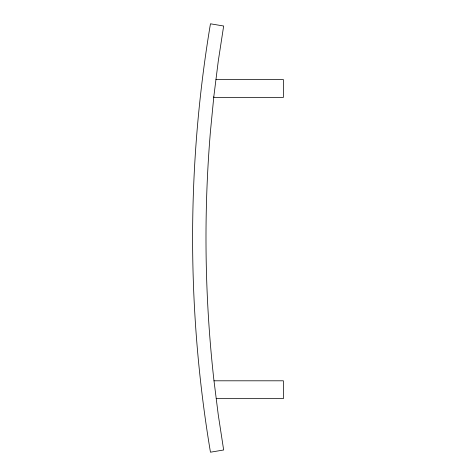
<?xml version="1.0" encoding="UTF-8"?>
<svg xmlns="http://www.w3.org/2000/svg" width="476" height="476" viewBox="0 0 476 476"><rect width="100%" height="100%" fill="white"/><g stroke="black" fill="none" stroke-linecap="round" stroke-linejoin="round"><path stroke-width="0.71" d="M215.955 79.563L283.393 79.563L283.393 97.413L213.748 97.413M213.998 380.8L283.393 380.8L283.393 398.65L216.235 398.65M213.855 96.313L210.416 131.638A1280.737 1280.737 0 0 0 213.855 379.687L218.27 414.905L223.66 449.987L210.457 452.2A1294.125 1294.125 0 0 1 210.457 23.8L223.66 26.013L218.27 61.095L213.855 96.313"/></g></svg>
